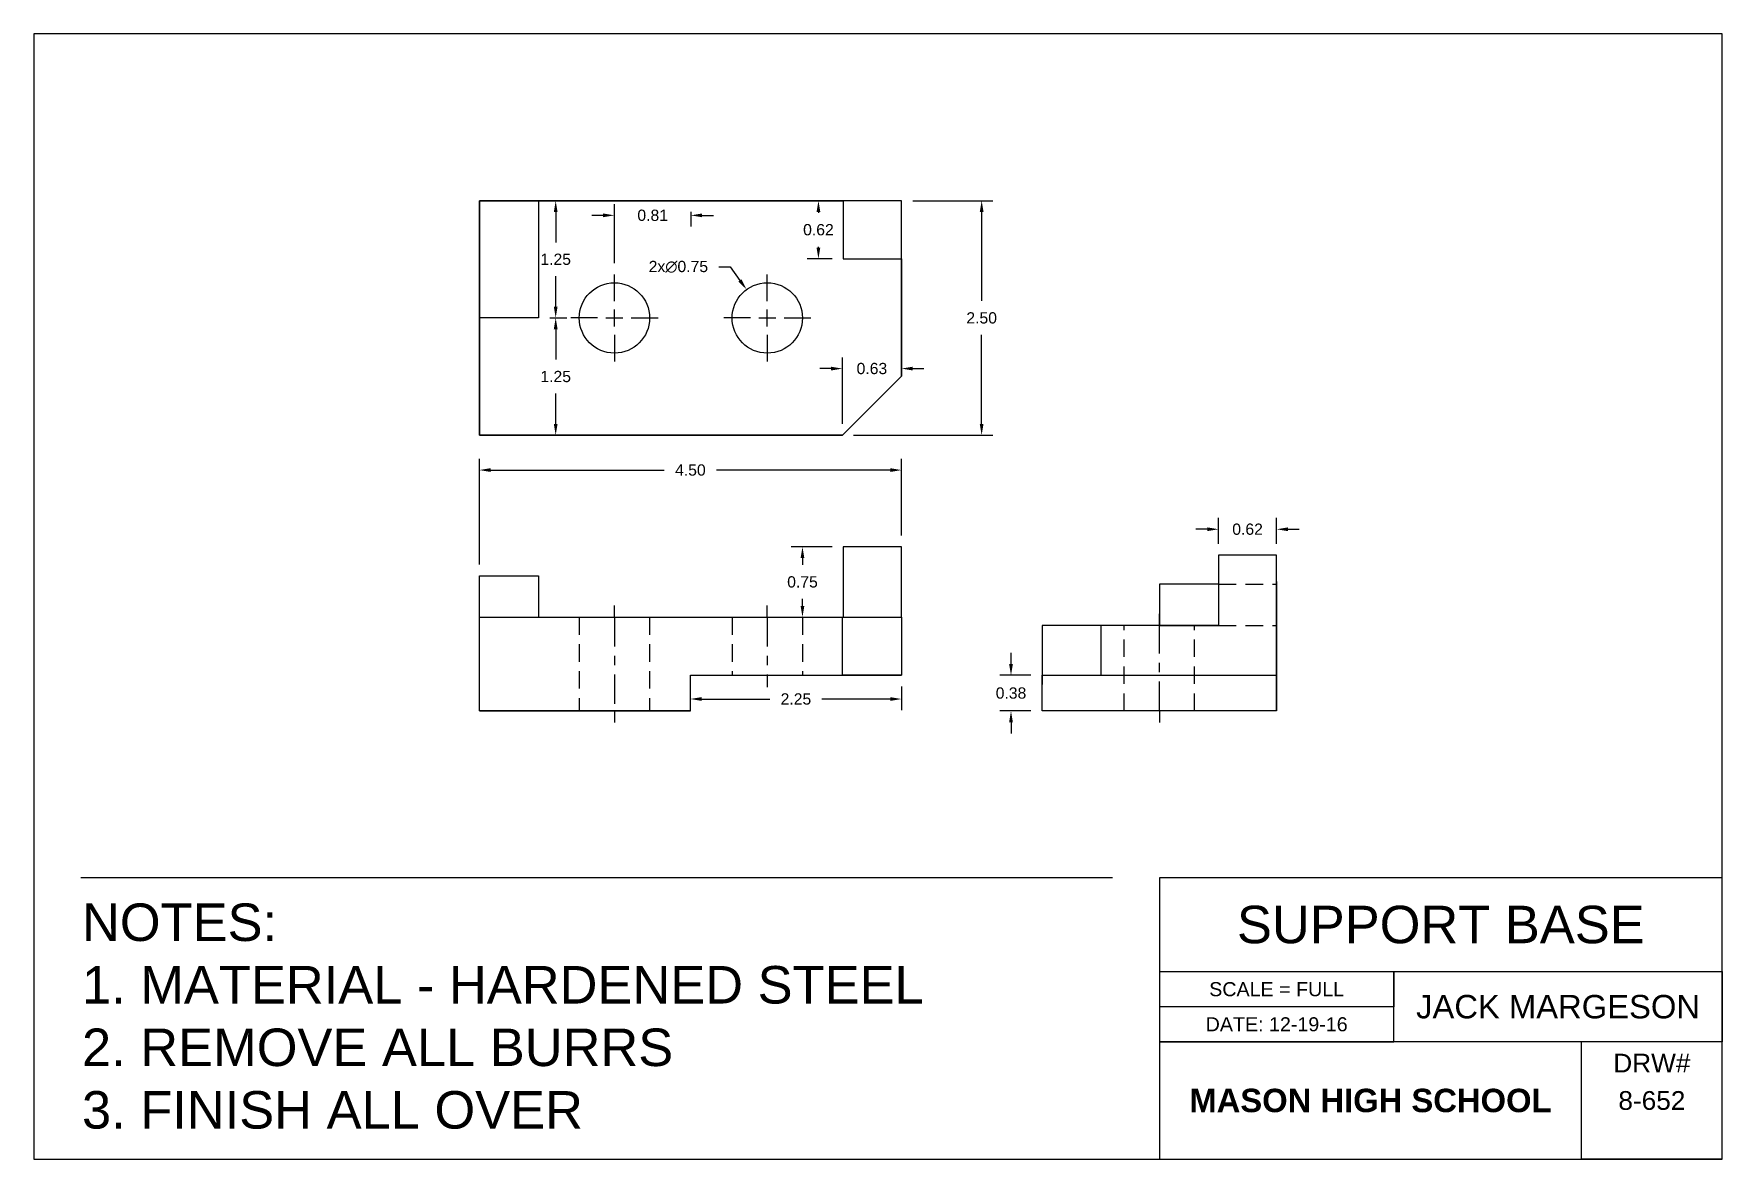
# Model space of a CAD drawing. Header units: inches. Extents: x 0 to 18, y 0 to 12.
import ezdxf

# ---------------------------------------------------------------- set-up
doc = ezdxf.new("R2010")
doc.units = ezdxf.units.IN
doc.header["$MEASUREMENT"] = 0
doc.linetypes.add('CENTER', pattern=[2, 1.25, -0.25, 0.25, -0.25])
doc.linetypes.add('HIDDEN', pattern=[0.375, 0.25, -0.125])
doc.layers.add('dims', color=3, linetype='Continuous')
doc.styles.get("Standard").update_dxf_attribs({"font": 'arial.ttf'})
doc.dimstyles.get("Standard").update_dxf_attribs({"dimtxt": 0.12, "dimasz": 0.12, "dimexe": 0.12, "dimexo": 0.12, "dimgap": 0.12, "dimtad": 0, "dimtih": 1, "dimtoh": 1, "dimrnd": 0.005, "dimzin": 0, "dimdsep": 46, "dimtxsty": 'Standard', "dimcen": -0.09, "dimadec": 0, "dimazin": 0, "dimtfac": 1, "dimtofl": 0, "dimtmove": 0, "dimatfit": 3, "dimfxl": 1, "dimtolj": 1, "dimtzin": 0, "dimarcsym": 0})

# ---------------------------------------------------------------- blocks, each defined once
blk = doc.blocks.new('*D2')
at = {"color": 0, "lineweight": -2, "transparency": 16777216}
for p, q in [((9.37, 10.22), (10.225, 10.22)), ((10.105, 10.1), (10.105, 9.151)), ((10.105, 7.84), (10.105, 8.789)), ((8.74, 7.72), (10.225, 7.72))]:
    blk.add_line(p, q, dxfattribs=at)
at = {"color": 0, "transparency": 16777216}
for points in [[(10.085, 10.1), (10.125, 10.1), (10.105, 10.22)], [(10.085, 7.84), (10.125, 7.84), (10.105, 7.72)]]:
    blk.add_solid(points, dxfattribs=at)
at = {"layer": 'Defpoints', "color": 0, "transparency": 16777216}
for p in [(9.25, 10.22), (10.105, 10.22), (8.62, 7.72)]:
    blk.add_point(p, dxfattribs=at)
at = {"color": 0, "transparency": 16777216, "insert": (10.105, 8.97), "char_height": 0.12, "attachment_point": 5}
blk.add_mtext('\\A1;2.50', dxfattribs=at)
blk = doc.blocks.new('*D3')
at = {"color": 0, "lineweight": -2, "transparency": 16777216}
for p, q in [((4.75, 6.34), (4.75, 7.468)), ((9.25, 6.65), (9.25, 7.468)), ((4.87, 7.348), (6.722, 7.348)), ((9.13, 7.348), (7.278, 7.348))]:
    blk.add_line(p, q, dxfattribs=at)
at = {"color": 0, "transparency": 16777216}
for points in [[(4.87, 7.368), (4.87, 7.328), (4.75, 7.348)], [(9.13, 7.368), (9.13, 7.328), (9.25, 7.348)]]:
    blk.add_solid(points, dxfattribs=at)
at = {"layer": 'Defpoints', "color": 0, "transparency": 16777216}
for p in [(9.25, 7.348), (9.25, 6.53), (4.75, 6.22)]:
    blk.add_point(p, dxfattribs=at)
at = {"color": 0, "transparency": 16777216, "insert": (7, 7.348), "char_height": 0.12, "attachment_point": 5}
blk.add_mtext('\\A1;4.50', dxfattribs=at)
blk = doc.blocks.new('*D4')
at = {"color": 0, "lineweight": -2, "transparency": 16777216}
for p, q in [((5.5, 10.22), (5.684, 10.22)), ((5.564, 10.1), (5.564, 9.776)), ((5.564, 9.09), (5.564, 9.414)), ((5.5, 8.97), (5.684, 8.97))]:
    blk.add_line(p, q, dxfattribs=at)
at = {"color": 0, "transparency": 16777216}
for points in [[(5.544, 10.1), (5.584, 10.1), (5.564, 10.22)], [(5.544, 9.09), (5.584, 9.09), (5.564, 8.97)]]:
    blk.add_solid(points, dxfattribs=at)
at = {"layer": 'Defpoints', "color": 0, "transparency": 16777216}
for p in [(5.38, 10.22), (5.564, 10.22), (5.38, 8.97)]:
    blk.add_point(p, dxfattribs=at)
at = {"color": 0, "transparency": 16777216, "insert": (5.564, 9.595), "char_height": 0.12, "attachment_point": 5}
blk.add_mtext('\\A1;1.25', dxfattribs=at)
blk = doc.blocks.new('*D5')
at = {"color": 0, "lineweight": -2, "transparency": 16777216}
for p, q in [((6.19, 9.555), (6.19, 10.184)), ((7.005, 10.1), (7.005, 9.944)), ((6.07, 10.064), (5.95, 10.064)), ((7.125, 10.064), (7.245, 10.064))]:
    blk.add_line(p, q, dxfattribs=at)
at = {"color": 0, "transparency": 16777216}
for points in [[(6.07, 10.084), (6.07, 10.044), (6.19, 10.064)], [(7.125, 10.084), (7.125, 10.044), (7.005, 10.064)]]:
    blk.add_solid(points, dxfattribs=at)
at = {"layer": 'Defpoints', "color": 0, "transparency": 16777216}
for p in [(7.005, 10.22), (7.005, 10.064), (6.19, 9.435)]:
    blk.add_point(p, dxfattribs=at)
at = {"color": 0, "transparency": 16777216, "insert": (6.598, 10.064), "char_height": 0.12, "attachment_point": 5}
blk.add_mtext('\\A1;0.81', dxfattribs=at)
blk = doc.blocks.new('*D7')
at = {"color": 0, "lineweight": -2, "transparency": 16777216}
for p, q in [((7.303, 9.515), (7.423, 9.515)), ((7.423, 9.515), (7.528, 9.37)), ((7.82, 9.15), (7.82, 9.435)), ((7.82, 8.88), (7.82, 9.06)), ((7.64, 8.97), (7.355, 8.97)), ((7.73, 8.97), (7.91, 8.97)), ((8, 8.97), (8.285, 8.97)), ((7.82, 8.79), (7.82, 8.505))]:
    blk.add_line(p, q, dxfattribs=at)
at = {"color": 0, "transparency": 16777216}
blk.add_solid([(7.545, 9.382), (7.512, 9.358), (7.599, 9.273)], dxfattribs=at)
at = {"layer": 'Defpoints', "color": 0, "transparency": 16777216}
for p in [(7.599, 9.273), (8.041, 8.667)]:
    blk.add_point(p, dxfattribs=at)
at = {"color": 0, "transparency": 16777216, "insert": (6.872, 9.515), "char_height": 0.12, "attachment_point": 5}
blk.add_mtext('\\A1;2x∅0.75', dxfattribs=at)
blk = doc.blocks.new('*D14')
at = {"color": 0, "lineweight": -2, "transparency": 16777216}
for p, q in [((9.25, 5.04), (9.25, 4.787)), ((7, 4.9), (7, 5.027)), ((7.12, 4.907), (7.848, 4.907)), ((9.13, 4.907), (8.402, 4.907))]:
    blk.add_line(p, q, dxfattribs=at)
at = {"color": 0, "transparency": 16777216}
for points in [[(7.12, 4.927), (7.12, 4.887), (7, 4.907)], [(9.13, 4.927), (9.13, 4.887), (9.25, 4.907)]]:
    blk.add_solid(points, dxfattribs=at)
at = {"layer": 'Defpoints', "color": 0, "transparency": 16777216}
for p in [(9.25, 5.16), (9.25, 4.907), (7, 4.78)]:
    blk.add_point(p, dxfattribs=at)
at = {"color": 0, "transparency": 16777216, "insert": (8.125, 4.907), "char_height": 0.12, "attachment_point": 5}
blk.add_mtext('\\A1;2.25', dxfattribs=at)
blk = doc.blocks.new('*D20')
at = {"color": 0, "lineweight": -2, "transparency": 16777216}
for p, q in [((12.51, 6.717), (12.39, 6.717)), ((12.63, 6.56), (12.63, 6.837)), ((13.25, 6.56), (13.25, 6.837)), ((13.37, 6.717), (13.49, 6.717))]:
    blk.add_line(p, q, dxfattribs=at)
at = {"color": 0, "transparency": 16777216}
for points in [[(12.51, 6.737), (12.51, 6.697), (12.63, 6.717)], [(13.37, 6.737), (13.37, 6.697), (13.25, 6.717)]]:
    blk.add_solid(points, dxfattribs=at)
at = {"layer": 'Defpoints', "color": 0, "transparency": 16777216}
for p in [(13.25, 6.717), (12.63, 6.44), (13.25, 6.44)]:
    blk.add_point(p, dxfattribs=at)
at = {"color": 0, "transparency": 16777216, "insert": (12.94, 6.717), "char_height": 0.12, "attachment_point": 5}
blk.add_mtext('\\A1;0.62', dxfattribs=at)
blk = doc.blocks.new('*D21')
at = {"color": 0, "lineweight": -2, "transparency": 16777216}
for p, q in [((10.418, 5.28), (10.418, 5.4)), ((10.63, 5.16), (10.298, 5.16)), ((10.63, 4.78), (10.298, 4.78)), ((10.418, 4.66), (10.418, 4.54))]:
    blk.add_line(p, q, dxfattribs=at)
at = {"color": 0, "transparency": 16777216}
for points in [[(10.398, 5.28), (10.438, 5.28), (10.418, 5.16)], [(10.398, 4.66), (10.438, 4.66), (10.418, 4.78)]]:
    blk.add_solid(points, dxfattribs=at)
at = {"layer": 'Defpoints', "color": 0, "transparency": 16777216}
for p in [(10.418, 5.16), (10.75, 5.16), (10.75, 4.78)]:
    blk.add_point(p, dxfattribs=at)
at = {"color": 0, "transparency": 16777216, "insert": (10.418, 4.97), "char_height": 0.12, "attachment_point": 5}
blk.add_mtext('\\A1;0.38', dxfattribs=at)

msp = doc.modelspace()

# ---------------------------------------------------------------- linework, layer by layer
for p, q in [((18, 12), (0, 12)), ((0, 12), (0, 0)), ((18, 12), (0, 12)), ((0, 12), (0, 0)), ((18, 0), (18, 12)), ((18, 0), (18, 12)), ((9.25, 10.22), (4.75, 10.22)), ((4.75, 10.22), (4.75, 7.72)), ((4.75, 10.22), (5.38, 10.22)), ((4.75, 8.97), (4.75, 10.22)), ((5.38, 10.22), (5.38, 8.97)), ((5.38, 10.22), (8.63, 10.22)), ((9.25, 10.22), (8.63, 10.22)), ((8.63, 10.22), (8.63, 9.6)), ((9.25, 8.35), (9.25, 10.22)), ((9.25, 9.6), (9.25, 10.22)), ((8.63, 9.6), (9.25, 9.6)), ((9.25, 9.6), (9.25, 8.35)), ((5.38, 8.97), (4.75, 8.97)), ((4.75, 7.72), (4.75, 8.97)), ((9.25, 8.35), (8.62, 7.72)), ((4.75, 7.72), (8.62, 7.72)), ((8.62, 7.72), (4.75, 7.72)), ((9.25, 6.53), (8.63, 6.53)), ((8.63, 6.53), (8.63, 5.78)), ((9.25, 5.78), (9.25, 6.53)), ((13.25, 6.44), (12.63, 6.44)), ((13.25, 6.44), (12.63, 6.44)), ((12.63, 6.44), (12.63, 5.69)), ((13.25, 5.06), (13.25, 6.44)), ((13.25, 5.06), (13.25, 6.44)), ((4.75, 4.78), (4.75, 6.22)), ((4.75, 5.78), (4.75, 6.22)), ((4.75, 6.22), (5.38, 6.22)), ((5.38, 6.22), (5.38, 5.78)), ((12.63, 6.13), (12, 6.13)), ((12, 6.13), (12, 5.69)), ((13.25, 4.78), (13.25, 6.22)), ((13.25, 6.16), (13.25, 4.78)), ((13.25, 5.69), (13.25, 6.13)), ((4.75, 4.78), (4.75, 5.78)), ((4.75, 5.78), (9.25, 5.78)), ((8.62, 5.16), (8.62, 5.78)), ((9.25, 5.78), (9.25, 5.16)), ((12.63, 5.69), (10.75, 5.69)), ((10.75, 5.69), (10.75, 5.06)), ((11.38, 5.16), (11.38, 5.69)), ((12, 5.69), (12.63, 5.69)), ((7, 4.78), (7, 5.16)), ((7, 5.16), (9.25, 5.16)), ((9.25, 5.16), (8.62, 5.16)), ((10.75, 4.78), (10.75, 5.16)), ((10.75, 5.16), (12.25, 5.16)), ((10.75, 4.78), (10.75, 5.06)), ((12.25, 5.16), (13.25, 5.16)), ((13.25, 5.16), (13.25, 4.78)), ((13.25, 5.06), (13.25, 4.78)), ((4.75, 4.78), (7, 4.78)), ((7, 4.78), (4.75, 4.78)), ((13.25, 4.78), (10.75, 4.78)), ((13.25, 4.78), (10.75, 4.78)), ((13.25, 4.78), (10.75, 4.78)), ((11.5, 3), (0.5, 3)), ((18, 3), (12, 3)), ((12, 3), (12, 0)), ((12, 3), (12, 2)), ((18, 0), (18, 3)), ((12, 2), (18, 2)), ((14.5, 1.25), (14.5, 2)), ((14.5, 2), (14.5, 1.625)), ((18, 2), (18, 1.25)), ((14.5, 1.625), (12, 1.625)), ((18, 1.25), (12, 1.25)), ((12, 1.25), (14.5, 1.25)), ((16.5, 0), (16.5, 1.25)), ((0, 0), (18, 0)), ((0, 0), (18, 0)), ((18, 0), (16.5, 0)), ((18, 0), (16.5, 0))]:
    msp.add_line(p, q)
at = {"color": 3}
for p, q in [((8.365, 10.1), (8.365, 10.091)), ((8.365, 9.72), (8.365, 9.729)), ((8.51, 9.6), (8.245, 9.6)), ((5.564, 8.85), (5.564, 8.526)), ((8.62, 7.84), (8.62, 8.55)), ((8.5, 8.43), (8.38, 8.43)), ((9.37, 8.43), (9.49, 8.43)), ((5.564, 7.84), (5.564, 8.164)), ((8.51, 6.53), (8.075, 6.53)), ((8.195, 6.41), (8.195, 6.336)), ((8.195, 5.9), (8.195, 5.974)), ((12, 4.78), (12, 4.655))]:
    msp.add_line(p, q, dxfattribs=at)
at = {"color": 3, "linetype": 'CENTER', "ltscale": 0.25}
for p, q in [((6.19, 9.15), (6.19, 9.435)), ((7.82, 9.15), (7.82, 9.435)), ((6.19, 8.88), (6.19, 9.06)), ((7.82, 8.88), (7.82, 9.06)), ((6.01, 8.97), (5.725, 8.97)), ((6.1, 8.97), (6.28, 8.97)), ((6.37, 8.97), (6.655, 8.97)), ((7.64, 8.97), (7.355, 8.97)), ((7.73, 8.97), (7.91, 8.97)), ((8, 8.97), (8.285, 8.97)), ((6.19, 8.79), (6.19, 8.505)), ((7.82, 8.79), (7.82, 8.505)), ((6.19, 5.78), (6.19, 4.78)), ((7.82, 5.78), (7.82, 5.16)), ((12, 4.78), (12, 5.69))]:
    msp.add_line(p, q, dxfattribs=at)
at = {"color": 18, "linetype": 'HIDDEN', "ltscale": 0.75, "true_color": 0x000000}
for p, q in [((12.63, 6.13), (13.25, 6.13)), ((5.815, 5.78), (5.815, 4.78)), ((6.565, 5.78), (6.565, 4.78)), ((7.445, 5.78), (7.445, 5.16)), ((8.195, 5.78), (8.195, 5.16)), ((11.625, 4.78), (11.625, 5.69)), ((12.375, 4.78), (12.375, 5.69)), ((12.63, 5.69), (13.25, 5.69))]:
    msp.add_line(p, q, dxfattribs=at)
at = {"color": 3, "linetype": 'HIDDEN'}
for p, q in [((6.19, 5.78), (6.19, 5.905)), ((7.82, 5.78), (7.82, 5.905)), ((12, 5.69), (12, 5.815)), ((7.82, 5.16), (7.82, 5.035)), ((6.19, 4.78), (6.19, 4.655))]:
    msp.add_line(p, q, dxfattribs=at)
for centre in [(6.19, 8.97), (7.82, 8.97)]:
    msp.add_circle(centre, 0.375)
at = {"color": 3}
for points in [[(8.345, 10.1), (8.385, 10.1), (8.365, 10.22)], [(8.345, 9.72), (8.385, 9.72), (8.365, 9.6)], [(5.544, 8.85), (5.584, 8.85), (5.564, 8.97)], [(8.5, 8.45), (8.5, 8.41), (8.62, 8.43)], [(9.37, 8.45), (9.37, 8.41), (9.25, 8.43)], [(5.544, 7.84), (5.584, 7.84), (5.564, 7.72)], [(8.175, 6.41), (8.215, 6.41), (8.195, 6.53)], [(8.175, 5.9), (8.215, 5.9), (8.195, 5.78)]]:
    msp.add_solid(points, dxfattribs=at)

# ---------------------------------------------------------------- texts
at = {"color": 3, "char_height": 0.12, "attachment_point": 5}
for s, insert in [('\\A1;0.62', (8.365, 9.91)), ('\\A1;0.63', (8.935, 8.43)), ('\\A1;1.25', (5.564, 8.345)), ('\\A1;0.75', (8.195, 6.155))]:
    msp.add_mtext(s, dxfattribs=dict(at, insert=insert))
at = {"color": 3, "linetype": 'HIDDEN', "insert": (0.514, 2.727), "char_height": 0.4, "attachment_point": 1}
msp.add_mtext_dynamic_manual_height_columns('{\\C256;\\c0;NOTES:\\P1. MATERIAL - HARDENED STEEL\\P2. REMOVE ALL BURRS\\P3. FINISH ALL OVER}', width=12, gutter_width=1, heights=[0], dxfattribs=at)
for s, width, insert, char_height, attachment_point in [('SUPPORT BASE', 6, (15, 2.5), 0.4, 5), ('SCALE = FULL', 2.5, (13.25, 1.812), 0.15, 5), ('DATE: 12-19-16', 2.5, (13.25, 1.438), 0.15, 5), ('DRW#', 1.5, (17.25, 1.125), 0.2, 2), ('{\\fArial|b1|i0|c0|p34;MASON HIGH SCHOOL}', 4.5, (14.25, 0.625), 0.25, 5), ('8-652', 1.5, (17.25, 0.625), 0.2, 5)]:
    msp.add_mtext_dynamic_manual_height_columns(s, width=width, gutter_width=1, heights=[0], dxfattribs=dict(insert=insert, char_height=char_height, attachment_point=attachment_point))
at = {"layer": 'dims', "color": 3, "insert": (16.25, 1.625), "char_height": 0.25, "attachment_point": 5}
msp.add_mtext_dynamic_manual_height_columns('{\\C0;JACK MARGESON}', width=3.5, gutter_width=1, heights=[0], dxfattribs=at)

# ---------------------------------------------------------------- dimensions: what is measured, and where the dimension line sits
at = {"color": 3}
for base, p1, p2, picture, middle in [((5.564, 10.22), (5.38, 8.97), (5.38, 10.22), '*D4', (5.564, 9.595)), ((10.105, 10.22), (8.62, 7.72), (9.25, 10.22), '*D2', (10.105, 8.97)), ((10.418, 5.16), (10.75, 4.78), (10.75, 5.16), '*D21', (10.418, 4.97))]:
    dim = msp.add_linear_dim(base=base, p1=p1, p2=p2, angle=90, dimstyle='Standard', dxfattribs=at)
    dim.commit()
    dim.dimension.update_dxf_attribs({"geometry": picture, "text_midpoint": middle})
dim = msp.add_linear_dim(base=(7.005, 10.064), p1=(6.19, 9.435), p2=(7.005, 10.22), text='0.81', dimstyle='Standard', dxfattribs=at)
dim.commit()
dim.dimension.update_dxf_attribs({"geometry": '*D5', "text_midpoint": (6.598, 10.064)})
dim = msp.add_diameter_dim_2p(p1=(8.041, 8.667), p2=(7.599, 9.273), text='2x<>', dimstyle='Standard', dxfattribs=at)
dim.commit()
dim.dimension.update_dxf_attribs({"geometry": '*D7', "text_midpoint": (6.872, 9.515), "dimtype": 163})
for base, p1, p2, picture, middle in [((9.25, 7.348), (4.75, 6.22), (9.25, 6.53), '*D3', (7, 7.348)), ((13.25, 6.717), (12.63, 6.44), (13.25, 6.44), '*D20', (12.94, 6.717)), ((9.25, 4.907), (7, 4.78), (9.25, 5.16), '*D14', (8.125, 4.907))]:
    dim = msp.add_linear_dim(base=base, p1=p1, p2=p2, dimstyle='Standard', dxfattribs=at)
    dim.commit()
    dim.dimension.update_dxf_attribs({"geometry": picture, "text_midpoint": middle})

doc.saveas('drawing.dxf')
